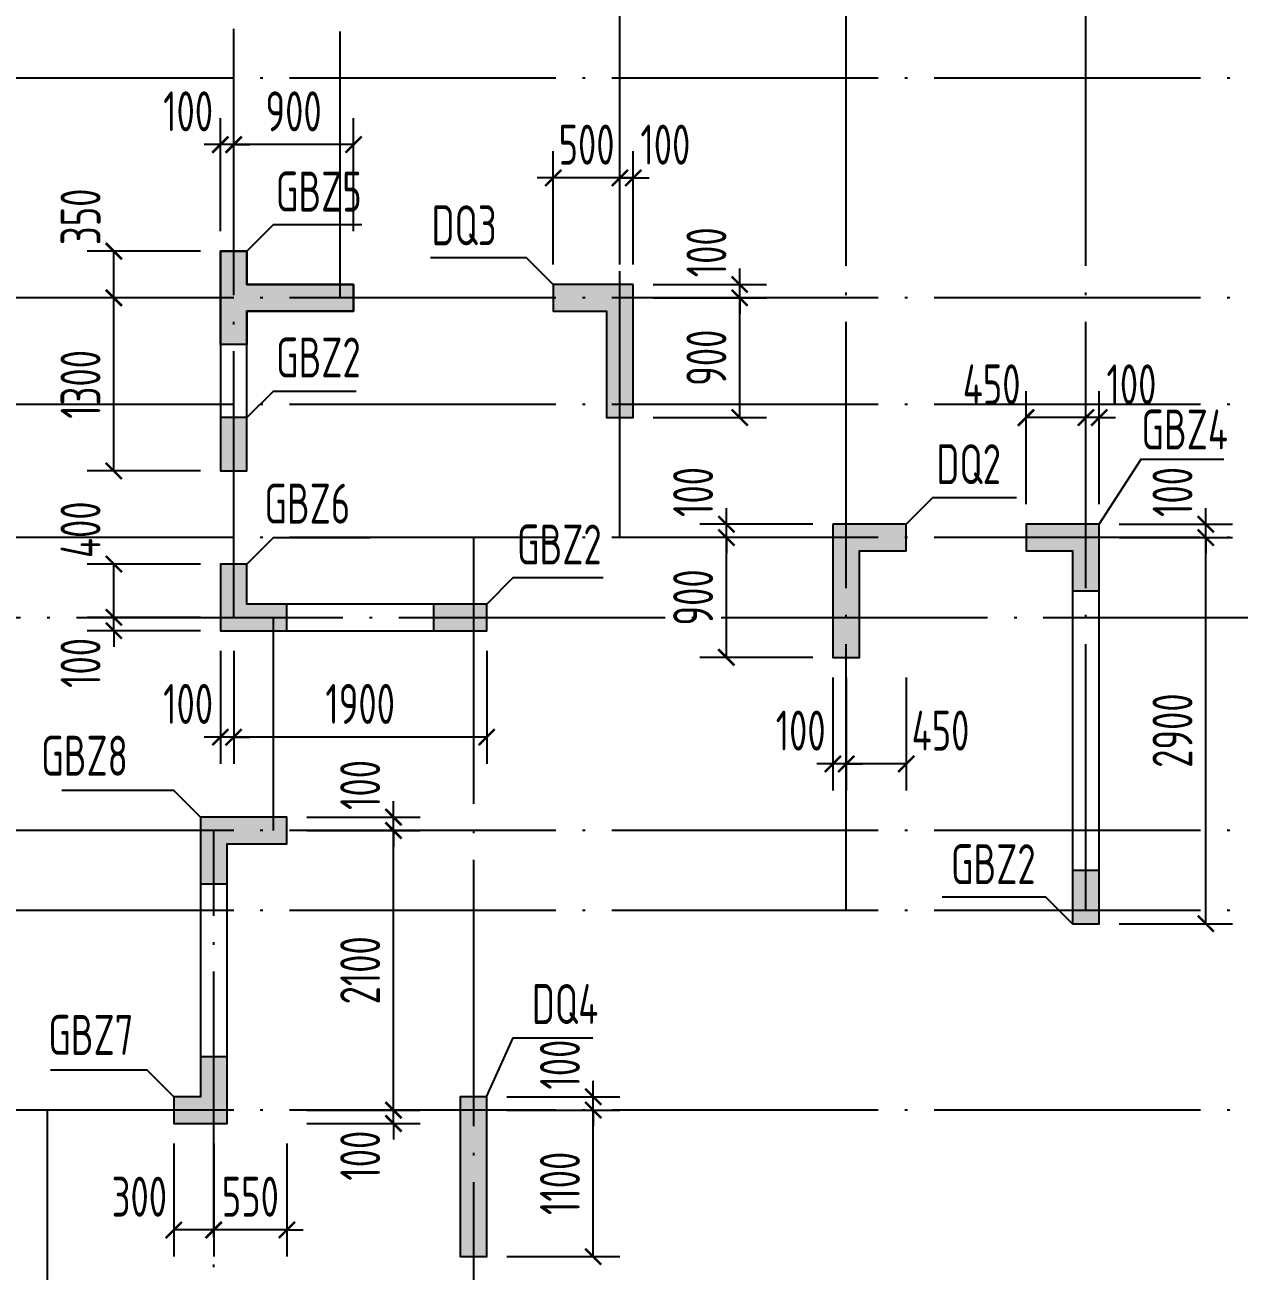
# Model space of a CAD drawing. Extents: x -668857 to 143095, y -247466 to 228182.
# Drawn here: x -289608 to -280491, y 66824 to 76181 of the extents above; entities that cross this region are included whole.
import ezdxf
from ezdxf.enums import TextEntityAlignment as Align

# ---------------------------------------------------------------- set-up
doc = ezdxf.new("R2010")
doc.units = 0
doc.header["$LTSCALE"] = 1000
doc.linetypes.add('DOTE', pattern=[2.42, 2, -0.2, 0.02, -0.2])
doc.layers.get('0').update_dxf_attribs({"linetype": 'CONTINUOUS'})
doc.layers.get('DEFPOINTS').update_dxf_attribs({"linetype": 'CONTINUOUS'})
for name, color, linetype in [('A-DOTE', 10, 'DOTE'), ('S-Q墙实线', 6, 'CONTINUOUS'), ('S-Q墙标注', 3, 'CONTINUOUS'), ('S-X详图填充', 252, 'CONTINUOUS'), ('S-X详图实线', 4, 'CONTINUOUS'), ('S-Z柱编号', 6, 'CONTINUOUS')]:
    doc.layers.add(name, color=color, linetype=linetype)
doc.styles.add('TSSD_REIN', font='tssdeng.shx', dxfattribs={"width": 0.7, "height": 300, "bigfont": 'tssdchn.shx'})
doc.styles.add('结构文字', font='zstxt.shx', dxfattribs={"width": 0.7, "bigfont": 'zshz.shx'})
doc.dimstyles.new('STRUCK', dxfattribs={"dimtxt": 400, "dimasz": 121, "dimexe": 200, "dimexo": 150, "dimgap": 115, "dimtad": 1, "dimdec": 0, "dimdsep": 46, "dimtxsty": '结构文字', "dimblk": 'ARCHTICK', "dimcen": 400, "dimclrd": 3, "dimclre": 3, "dimclrt": 7, "dimadec": 0, "dimazin": 0, "dimtfac": 1, "dimtdec": 0, "dimtix": 1, "dimtmove": 2, "dimatfit": 3, "dimldrblk": '_DIMX', "dimfxl": 0, "dimtolj": 1, "dimtzin": 0, "dimarcsym": 0})

# ---------------------------------------------------------------- blocks, each defined once
blk = doc.blocks.new('20210726.16395156')
at = {"layer": 'A-DOTE'}
for p, q in [((43500, 13100.3), (43500, 18249.9)), ((44300, 15500), (44300, 18249.9)), ((46400, 13700), (46400, 18249.9)), ((48100, 10900), (48100, 18249.9)), ((49900, 10900), (49900, 18249.9)), ((55600, 17150), (3600, 17150)), ((55600, 15500), (3600, 15500)), ((55600, 14700), (3600, 14700)), ((55600, 13700), (3600, 13700)), ((45299.8, 13700), (45300, 3600)), ((3600, 13100.3), (55600, 13100.3)), ((43800, 11500), (43800, 13100)), ((55600, 11500), (3600, 11500)), ((43350, 3600.2), (43350, 11500)), ((55600, 10900), (3600, 10900)), ((55600, 9400), (3600, 9400)), ((42100, 9400), (42100, 3600))]:
    blk.add_line(p, q, dxfattribs=at)
blk = doc.blocks.new('_ArchTick')
at = {"color": 0, "linetype": 'ByBlock', "const_width": 0.15}
blk.add_lwpolyline([(-0.5, -0.5), (0.5, 0.5)], dxfattribs=at)
blk = doc.blocks.new('*D1716')
at = {"layer": 'DEFPOINTS', "color": 0}
for p in [(-286140.7, 68032.1), (-285340.7, 68032.1), (-286140.7, 66932.1)]:
    blk.add_point(p, dxfattribs=at)
at = {"layer": 'S-Q墙标注', "color": 3, "lineweight": -2}
for p, q in [((-285990.7, 68032.1), (-285140.7, 68032.1)), ((-285340.7, 66932.1), (-285340.7, 68032.1)), ((-285990.7, 66932.1), (-285140.7, 66932.1))]:
    blk.add_line(p, q, dxfattribs=at)
at = {"layer": 'S-Q墙标注', "color": 3, "lineweight": -2, "xscale": 121, "yscale": 121, "zscale": 121}
for p, rotation in [((-285340.7, 68032.1), 90), ((-285340.7, 66932.1), 270)]:
    blk.add_blockref('_ArchTick', p, dxfattribs=dict(at, rotation=rotation))
at = {"layer": 'S-Q墙标注', "color": 7, "insert": (-285590.7, 67482.1), "char_height": 300, "attachment_point": 5, "rotation": 90, "style": 'TSSD_REIN'}
blk.add_mtext('\\A1;1100', dxfattribs=at)
blk = doc.blocks.new('_DIMX')
blk.add_line((-150, 0), (150, 0))
at = {"const_width": 50}
blk.add_lwpolyline([(-70, -70), (70, 70)], dxfattribs=at)
blk = doc.blocks.new('*D1717')
at = {"layer": 'DEFPOINTS', "color": 0}
for p in [(-286140.7, 68132.1), (-285340.7, 68132.1), (-286140.7, 68032.1)]:
    blk.add_point(p, dxfattribs=at)
at = {"layer": 'S-Q墙标注', "color": 3, "lineweight": -2}
for p, q in [((-285340.7, 68132.1), (-285340.7, 68253.1)), ((-285990.7, 68132.1), (-285140.7, 68132.1)), ((-285340.7, 68032.1), (-285340.7, 68132.1)), ((-285990.7, 68032.1), (-285140.7, 68032.1)), ((-285340.7, 68032.1), (-285340.7, 67911.1))]:
    blk.add_line(p, q, dxfattribs=at)
at = {"layer": 'S-Q墙标注', "color": 3, "lineweight": -2, "xscale": 121, "yscale": 121, "zscale": 121}
for p, rotation in [((-285340.7, 68132.1), 270), ((-285340.7, 68032.1), 90)]:
    blk.add_blockref('_ArchTick', p, dxfattribs=dict(at, rotation=rotation))
at = {"layer": 'S-Q墙标注', "color": 7, "insert": (-285590.7, 68374), "char_height": 300, "attachment_point": 5, "rotation": 90, "style": 'TSSD_REIN'}
blk.add_mtext('\\A1;100', dxfattribs=at)
blk = doc.blocks.new('*D1722')
at = {"layer": 'DEFPOINTS', "color": 0}
for p in [(-281540.7, 72332.1), (-280740.7, 72332.1), (-281540.7, 69432.1)]:
    blk.add_point(p, dxfattribs=at)
at = {"layer": 'S-Q墙标注', "color": 3, "lineweight": -2}
for p, q in [((-281390.7, 72332.1), (-280540.7, 72332.1)), ((-280740.7, 69432.1), (-280740.7, 72332.1)), ((-281390.7, 69432.1), (-280540.7, 69432.1))]:
    blk.add_line(p, q, dxfattribs=at)
at = {"layer": 'S-Q墙标注', "color": 3, "lineweight": -2, "xscale": 121, "yscale": 121, "zscale": 121}
for p, rotation in [((-280740.7, 72332.1), 90), ((-280740.7, 69432.1), 270)]:
    blk.add_blockref('_ArchTick', p, dxfattribs=dict(at, rotation=rotation))
at = {"layer": 'S-Q墙标注', "color": 7, "insert": (-280990.7, 70882.1), "char_height": 300, "attachment_point": 5, "rotation": 90, "style": 'TSSD_REIN'}
blk.add_mtext('\\A1;2900', dxfattribs=at)
blk = doc.blocks.new('*D1723')
at = {"layer": 'DEFPOINTS', "color": 0}
for p in [(-281540.7, 72432.1), (-280740.7, 72432.1), (-281540.7, 72332.1)]:
    blk.add_point(p, dxfattribs=at)
at = {"layer": 'S-Q墙标注', "color": 3, "lineweight": -2}
for p, q in [((-280740.7, 72432.1), (-280740.7, 72553.1)), ((-281390.7, 72432.1), (-280540.7, 72432.1)), ((-280740.7, 72332.1), (-280740.7, 72432.1)), ((-281390.7, 72332.1), (-280540.7, 72332.1)), ((-280740.7, 72332.1), (-280740.7, 72211.1))]:
    blk.add_line(p, q, dxfattribs=at)
at = {"layer": 'S-Q墙标注', "color": 3, "lineweight": -2, "xscale": 121, "yscale": 121, "zscale": 121}
for p, rotation in [((-280740.7, 72432.1), 270), ((-280740.7, 72332.1), 90)]:
    blk.add_blockref('_ArchTick', p, dxfattribs=dict(at, rotation=rotation))
at = {"layer": 'S-Q墙标注', "color": 7, "insert": (-280990.7, 72674), "char_height": 300, "attachment_point": 5, "rotation": 90, "style": 'TSSD_REIN'}
blk.add_mtext('\\A1;100', dxfattribs=at)
blk = doc.blocks.new('*D1724')
at = {"layer": 'DEFPOINTS', "color": 0}
for p in [(-281640.7, 73232.1), (-281640.7, 72432.1), (-281540.7, 72432.1)]:
    blk.add_point(p, dxfattribs=at)
at = {"layer": 'S-Q墙标注', "color": 3, "lineweight": -2}
for p, q in [((-281640.7, 72582.1), (-281640.7, 73432.1)), ((-281540.7, 72582.1), (-281540.7, 73432.1)), ((-281640.7, 73232.1), (-281761.7, 73232.1)), ((-281540.7, 73232.1), (-281640.7, 73232.1)), ((-281540.7, 73232.1), (-281419.7, 73232.1))]:
    blk.add_line(p, q, dxfattribs=at)
at = {"layer": 'S-Q墙标注', "color": 3, "lineweight": -2, "xscale": 121, "yscale": 121, "zscale": 121}
blk.add_blockref('_ArchTick', (-281640.7, 73232.1), dxfattribs=at)
at = {"layer": 'S-Q墙标注', "color": 3, "lineweight": -2, "xscale": 121, "yscale": 121, "zscale": 121, "rotation": 180}
blk.add_blockref('_ArchTick', (-281540.7, 73232.1), dxfattribs=at)
at = {"layer": 'S-Q墙标注', "color": 7, "insert": (-281298.8, 73482.1), "char_height": 300, "attachment_point": 5, "style": 'TSSD_REIN'}
blk.add_mtext('\\A1;100', dxfattribs=at)
blk = doc.blocks.new('*D1725')
at = {"layer": 'DEFPOINTS', "color": 0}
for p in [(-282090.7, 73232.1), (-282090.7, 72432.1), (-281640.7, 72432.1)]:
    blk.add_point(p, dxfattribs=at)
at = {"layer": 'S-Q墙标注', "color": 3, "lineweight": -2}
for p, q in [((-282090.7, 72582.1), (-282090.7, 73432.1)), ((-281640.7, 72582.1), (-281640.7, 73432.1)), ((-281640.7, 73232.1), (-282090.7, 73232.1))]:
    blk.add_line(p, q, dxfattribs=at)
at = {"layer": 'S-Q墙标注', "color": 3, "lineweight": -2, "xscale": 121, "yscale": 121, "zscale": 121, "rotation": 180}
blk.add_blockref('_ArchTick', (-282090.7, 73232.1), dxfattribs=at)
at = {"layer": 'S-Q墙标注', "color": 3, "lineweight": -2, "xscale": 121, "yscale": 121, "zscale": 121}
blk.add_blockref('_ArchTick', (-281640.7, 73232.1), dxfattribs=at)
at = {"layer": 'S-Q墙标注', "color": 7, "insert": (-282348.8, 73482.1), "char_height": 300, "attachment_point": 5, "style": 'TSSD_REIN'}
blk.add_mtext('\\A1;450', dxfattribs=at)
blk = doc.blocks.new('*D1726')
at = {"layer": 'DEFPOINTS', "color": 0}
for p in [(-284340.7, 72332.1), (-283540.7, 72332.1), (-283540.7, 71432.1)]:
    blk.add_point(p, dxfattribs=at)
at = {"layer": 'S-Q墙标注', "color": 3, "lineweight": -2}
for p, q in [((-283690.7, 72332.1), (-284540.7, 72332.1)), ((-284340.7, 71432.1), (-284340.7, 72332.1)), ((-283690.7, 71432.1), (-284540.7, 71432.1))]:
    blk.add_line(p, q, dxfattribs=at)
at = {"layer": 'S-Q墙标注', "color": 3, "lineweight": -2, "xscale": 121, "yscale": 121, "zscale": 121}
for p, rotation in [((-284340.7, 72332.1), 90), ((-284340.7, 71432.1), 270)]:
    blk.add_blockref('_ArchTick', p, dxfattribs=dict(at, rotation=rotation))
at = {"layer": 'S-Q墙标注', "color": 7, "insert": (-284590.7, 71882.1), "char_height": 300, "attachment_point": 5, "rotation": 90, "style": 'TSSD_REIN'}
blk.add_mtext('\\A1;900', dxfattribs=at)
blk = doc.blocks.new('*D1727')
at = {"layer": 'DEFPOINTS', "color": 0}
for p in [(-284340.7, 72432.1), (-283540.7, 72432.1), (-283540.7, 72332.1)]:
    blk.add_point(p, dxfattribs=at)
at = {"layer": 'S-Q墙标注', "color": 3, "lineweight": -2}
for p, q in [((-284340.7, 72432.1), (-284340.7, 72553.1)), ((-283690.7, 72432.1), (-284540.7, 72432.1)), ((-284340.7, 72332.1), (-284340.7, 72432.1)), ((-283690.7, 72332.1), (-284540.7, 72332.1)), ((-284340.7, 72332.1), (-284340.7, 72211.1))]:
    blk.add_line(p, q, dxfattribs=at)
at = {"layer": 'S-Q墙标注', "color": 3, "lineweight": -2, "xscale": 121, "yscale": 121, "zscale": 121}
for p, rotation in [((-284340.7, 72432.1), 270), ((-284340.7, 72332.1), 90)]:
    blk.add_blockref('_ArchTick', p, dxfattribs=dict(at, rotation=rotation))
at = {"layer": 'S-Q墙标注', "color": 7, "insert": (-284590.7, 72674), "char_height": 300, "attachment_point": 5, "rotation": 90, "style": 'TSSD_REIN'}
blk.add_mtext('\\A1;100', dxfattribs=at)
blk = doc.blocks.new('*D1728')
at = {"layer": 'DEFPOINTS', "color": 0}
for p in [(-283440.7, 71432.1), (-282990.8, 71432.1), (-283440.7, 70632.1)]:
    blk.add_point(p, dxfattribs=at)
at = {"layer": 'S-Q墙标注', "color": 3, "lineweight": -2}
for p, q in [((-283440.7, 71282.1), (-283440.7, 70432.1)), ((-282990.8, 71282.1), (-282990.8, 70432.1)), ((-282990.8, 70632.1), (-283440.7, 70632.1))]:
    blk.add_line(p, q, dxfattribs=at)
at = {"layer": 'S-Q墙标注', "color": 3, "lineweight": -2, "xscale": 121, "yscale": 121, "zscale": 121, "rotation": 180}
blk.add_blockref('_ArchTick', (-283440.7, 70632.1), dxfattribs=at)
at = {"layer": 'S-Q墙标注', "color": 3, "lineweight": -2, "xscale": 121, "yscale": 121, "zscale": 121}
blk.add_blockref('_ArchTick', (-282990.8, 70632.1), dxfattribs=at)
at = {"layer": 'S-Q墙标注', "color": 7, "insert": (-282732.7, 70882.1), "char_height": 300, "attachment_point": 5, "style": 'TSSD_REIN'}
blk.add_mtext('\\A1;450', dxfattribs=at)
blk = doc.blocks.new('*D1729')
at = {"layer": 'DEFPOINTS', "color": 0}
for p in [(-283540.7, 71432.1), (-283440.7, 71432.1), (-283540.7, 70632.1)]:
    blk.add_point(p, dxfattribs=at)
at = {"layer": 'S-Q墙标注', "color": 3, "lineweight": -2}
for p, q in [((-283540.7, 71282.1), (-283540.7, 70432.1)), ((-283440.7, 71282.1), (-283440.7, 70432.1)), ((-283540.7, 70632.1), (-283661.7, 70632.1)), ((-283440.7, 70632.1), (-283540.7, 70632.1)), ((-283440.7, 70632.1), (-283319.7, 70632.1))]:
    blk.add_line(p, q, dxfattribs=at)
at = {"layer": 'S-Q墙标注', "color": 3, "lineweight": -2, "xscale": 121, "yscale": 121, "zscale": 121}
blk.add_blockref('_ArchTick', (-283540.7, 70632.1), dxfattribs=at)
at = {"layer": 'S-Q墙标注', "color": 3, "lineweight": -2, "xscale": 121, "yscale": 121, "zscale": 121, "rotation": 180}
blk.add_blockref('_ArchTick', (-283440.7, 70632.1), dxfattribs=at)
at = {"layer": 'S-Q墙标注', "color": 7, "insert": (-283782.7, 70882.1), "char_height": 300, "attachment_point": 5, "style": 'TSSD_REIN'}
blk.add_mtext('\\A1;100', dxfattribs=at)
blk = doc.blocks.new('*D1730')
at = {"layer": 'DEFPOINTS', "color": 0}
for p in [(-288940.7, 71732.3), (-288140.7, 71732.3), (-288140.7, 71632.3)]:
    blk.add_point(p, dxfattribs=at)
at = {"layer": 'S-Q墙标注', "color": 3, "lineweight": -2}
for p, q in [((-288940.7, 71732.3), (-288940.7, 71853.3)), ((-288290.7, 71732.3), (-289140.7, 71732.3)), ((-288940.7, 71632.3), (-288940.7, 71732.3)), ((-288290.7, 71632.3), (-289140.7, 71632.3)), ((-288940.7, 71632.3), (-288940.7, 71511.3))]:
    blk.add_line(p, q, dxfattribs=at)
at = {"layer": 'S-Q墙标注', "color": 3, "lineweight": -2, "xscale": 121, "yscale": 121, "zscale": 121}
for p, rotation in [((-288940.7, 71732.3), 270), ((-288940.7, 71632.3), 90)]:
    blk.add_blockref('_ArchTick', p, dxfattribs=dict(at, rotation=rotation))
at = {"layer": 'S-Q墙标注', "color": 7, "insert": (-289190.7, 71390.4), "char_height": 300, "attachment_point": 5, "rotation": 90, "style": 'TSSD_REIN'}
blk.add_mtext('\\A1;100', dxfattribs=at)
blk = doc.blocks.new('*D1731')
at = {"layer": 'DEFPOINTS', "color": 0}
for p in [(-288940.7, 72132.3), (-288140.7, 72132.3), (-288140.7, 71732.3)]:
    blk.add_point(p, dxfattribs=at)
at = {"layer": 'S-Q墙标注', "color": 3, "lineweight": -2}
for p, q in [((-288290.7, 72132.3), (-289140.7, 72132.3)), ((-288940.7, 71732.3), (-288940.7, 72132.3)), ((-288290.7, 71732.3), (-289140.7, 71732.3))]:
    blk.add_line(p, q, dxfattribs=at)
at = {"layer": 'S-Q墙标注', "color": 3, "lineweight": -2, "xscale": 121, "yscale": 121, "zscale": 121}
for p, rotation in [((-288940.7, 72132.3), 90), ((-288940.7, 71732.3), 270)]:
    blk.add_blockref('_ArchTick', p, dxfattribs=dict(at, rotation=rotation))
at = {"layer": 'S-Q墙标注', "color": 7, "insert": (-289190.7, 72390.4), "char_height": 300, "attachment_point": 5, "rotation": 90, "style": 'TSSD_REIN'}
blk.add_mtext('\\A1;400', dxfattribs=at)
blk = doc.blocks.new('*D1732')
at = {"layer": 'DEFPOINTS', "color": 0}
for p in [(-288040.7, 71632.3), (-286140.7, 71632.3), (-288040.7, 70832.3)]:
    blk.add_point(p, dxfattribs=at)
at = {"layer": 'S-Q墙标注', "color": 3, "lineweight": -2}
for p, q in [((-288040.7, 71482.3), (-288040.7, 70632.3)), ((-286140.7, 71482.3), (-286140.7, 70632.3)), ((-286140.7, 70832.3), (-288040.7, 70832.3))]:
    blk.add_line(p, q, dxfattribs=at)
at = {"layer": 'S-Q墙标注', "color": 3, "lineweight": -2, "xscale": 121, "yscale": 121, "zscale": 121, "rotation": 180}
blk.add_blockref('_ArchTick', (-288040.7, 70832.3), dxfattribs=at)
at = {"layer": 'S-Q墙标注', "color": 3, "lineweight": -2, "xscale": 121, "yscale": 121, "zscale": 121}
blk.add_blockref('_ArchTick', (-286140.7, 70832.3), dxfattribs=at)
at = {"layer": 'S-Q墙标注', "color": 7, "insert": (-287090.7, 71082.3), "char_height": 300, "attachment_point": 5, "style": 'TSSD_REIN'}
blk.add_mtext('\\A1;1900', dxfattribs=at)
blk = doc.blocks.new('*D1733')
at = {"layer": 'DEFPOINTS', "color": 0}
for p in [(-288140.7, 71632.3), (-288040.7, 71632.3), (-288140.7, 70832.3)]:
    blk.add_point(p, dxfattribs=at)
at = {"layer": 'S-Q墙标注', "color": 3, "lineweight": -2}
for p, q in [((-288140.7, 71482.3), (-288140.7, 70632.3)), ((-288040.7, 71482.3), (-288040.7, 70632.3)), ((-288140.7, 70832.3), (-288261.7, 70832.3)), ((-288040.7, 70832.3), (-288140.7, 70832.3)), ((-288040.7, 70832.3), (-287919.7, 70832.3))]:
    blk.add_line(p, q, dxfattribs=at)
at = {"layer": 'S-Q墙标注', "color": 3, "lineweight": -2, "xscale": 121, "yscale": 121, "zscale": 121}
blk.add_blockref('_ArchTick', (-288140.7, 70832.3), dxfattribs=at)
at = {"layer": 'S-Q墙标注', "color": 3, "lineweight": -2, "xscale": 121, "yscale": 121, "zscale": 121, "rotation": 180}
blk.add_blockref('_ArchTick', (-288040.7, 70832.3), dxfattribs=at)
at = {"layer": 'S-Q墙标注', "color": 7, "insert": (-288382.7, 71082.3), "char_height": 300, "attachment_point": 5, "style": 'TSSD_REIN'}
blk.add_mtext('\\A1;100', dxfattribs=at)
blk = doc.blocks.new('*D1734')
at = {"layer": 'DEFPOINTS', "color": 0}
for p in [(-285040.7, 74132.1), (-284240.7, 74132.1), (-285040.7, 73232.1)]:
    blk.add_point(p, dxfattribs=at)
at = {"layer": 'S-Q墙标注', "color": 3, "lineweight": -2}
for p, q in [((-284890.7, 74132.1), (-284040.7, 74132.1)), ((-284240.7, 73232.1), (-284240.7, 74132.1)), ((-284890.7, 73232.1), (-284040.7, 73232.1))]:
    blk.add_line(p, q, dxfattribs=at)
at = {"layer": 'S-Q墙标注', "color": 3, "lineweight": -2, "xscale": 121, "yscale": 121, "zscale": 121}
for p, rotation in [((-284240.7, 74132.1), 90), ((-284240.7, 73232.1), 270)]:
    blk.add_blockref('_ArchTick', p, dxfattribs=dict(at, rotation=rotation))
at = {"layer": 'S-Q墙标注', "color": 7, "insert": (-284490.7, 73682.1), "char_height": 300, "attachment_point": 5, "rotation": 90, "style": 'TSSD_REIN'}
blk.add_mtext('\\A1;900', dxfattribs=at)
blk = doc.blocks.new('*D1735')
at = {"layer": 'DEFPOINTS', "color": 0}
for p in [(-285040.7, 74232.1), (-284240.7, 74232.1), (-285040.7, 74132.1)]:
    blk.add_point(p, dxfattribs=at)
at = {"layer": 'S-Q墙标注', "color": 3, "lineweight": -2}
for p, q in [((-284240.7, 74232.1), (-284240.7, 74353.1)), ((-284890.7, 74232.1), (-284040.7, 74232.1)), ((-284240.7, 74132.1), (-284240.7, 74232.1)), ((-284890.7, 74132.1), (-284040.7, 74132.1)), ((-284240.7, 74132.1), (-284240.7, 74011.1))]:
    blk.add_line(p, q, dxfattribs=at)
at = {"layer": 'S-Q墙标注', "color": 3, "lineweight": -2, "xscale": 121, "yscale": 121, "zscale": 121}
for p, rotation in [((-284240.7, 74232.1), 270), ((-284240.7, 74132.1), 90)]:
    blk.add_blockref('_ArchTick', p, dxfattribs=dict(at, rotation=rotation))
at = {"layer": 'S-Q墙标注', "color": 7, "insert": (-284490.7, 74474), "char_height": 300, "attachment_point": 5, "rotation": 90, "style": 'TSSD_REIN'}
blk.add_mtext('\\A1;100', dxfattribs=at)
blk = doc.blocks.new('*D1736')
at = {"layer": 'DEFPOINTS', "color": 0}
for p in [(-285140.7, 75032.1), (-285140.7, 74232.1), (-285040.7, 74232.1)]:
    blk.add_point(p, dxfattribs=at)
at = {"layer": 'S-Q墙标注', "color": 3, "lineweight": -2}
for p, q in [((-285140.7, 74382.1), (-285140.7, 75232.1)), ((-285040.7, 74382.1), (-285040.7, 75232.1)), ((-285140.7, 75032.1), (-285261.7, 75032.1)), ((-285040.7, 75032.1), (-285140.7, 75032.1)), ((-285040.7, 75032.1), (-284919.7, 75032.1))]:
    blk.add_line(p, q, dxfattribs=at)
at = {"layer": 'S-Q墙标注', "color": 3, "lineweight": -2, "xscale": 121, "yscale": 121, "zscale": 121}
blk.add_blockref('_ArchTick', (-285140.7, 75032.1), dxfattribs=at)
at = {"layer": 'S-Q墙标注', "color": 3, "lineweight": -2, "xscale": 121, "yscale": 121, "zscale": 121, "rotation": 180}
blk.add_blockref('_ArchTick', (-285040.7, 75032.1), dxfattribs=at)
at = {"layer": 'S-Q墙标注', "color": 7, "insert": (-284798.8, 75282.1), "char_height": 300, "attachment_point": 5, "style": 'TSSD_REIN'}
blk.add_mtext('\\A1;100', dxfattribs=at)
blk = doc.blocks.new('*D1737')
at = {"layer": 'DEFPOINTS', "color": 0}
for p in [(-285640.6, 75032.1), (-285640.6, 74232.1), (-285140.7, 74232.1)]:
    blk.add_point(p, dxfattribs=at)
at = {"layer": 'S-Q墙标注', "color": 3, "lineweight": -2}
for p, q in [((-285640.6, 74382.1), (-285640.6, 75232.1)), ((-285140.7, 74382.1), (-285140.7, 75232.1)), ((-285640.6, 75032.1), (-285761.6, 75032.1)), ((-285140.7, 75032.1), (-285640.6, 75032.1)), ((-285140.7, 75032.1), (-285019.7, 75032.1))]:
    blk.add_line(p, q, dxfattribs=at)
at = {"layer": 'S-Q墙标注', "color": 3, "lineweight": -2, "xscale": 121, "yscale": 121, "zscale": 121}
blk.add_blockref('_ArchTick', (-285640.6, 75032.1), dxfattribs=at)
at = {"layer": 'S-Q墙标注', "color": 3, "lineweight": -2, "xscale": 121, "yscale": 121, "zscale": 121, "rotation": 180}
blk.add_blockref('_ArchTick', (-285140.7, 75032.1), dxfattribs=at)
at = {"layer": 'S-Q墙标注', "color": 7, "insert": (-285390.7, 75282.1), "char_height": 300, "attachment_point": 5, "style": 'TSSD_REIN'}
blk.add_mtext('\\A1;500', dxfattribs=at)
blk = doc.blocks.new('*D1738')
at = {"layer": 'DEFPOINTS', "color": 0}
for p in [(-287640.7, 68032.1), (-286840.7, 68032.1), (-287640.7, 67932.1)]:
    blk.add_point(p, dxfattribs=at)
at = {"layer": 'S-Q墙标注', "color": 3, "lineweight": -2}
for p, q in [((-286840.7, 68032.1), (-286840.7, 68153.1)), ((-287490.7, 68032.1), (-286640.7, 68032.1)), ((-286840.7, 67932.1), (-286840.7, 68032.1)), ((-287490.7, 67932.1), (-286640.7, 67932.1)), ((-286840.7, 67932.1), (-286840.7, 67811.1))]:
    blk.add_line(p, q, dxfattribs=at)
at = {"layer": 'S-Q墙标注', "color": 3, "lineweight": -2, "xscale": 121, "yscale": 121, "zscale": 121}
for p, rotation in [((-286840.7, 68032.1), 270), ((-286840.7, 67932.1), 90)]:
    blk.add_blockref('_ArchTick', p, dxfattribs=dict(at, rotation=rotation))
at = {"layer": 'S-Q墙标注', "color": 7, "insert": (-287090.7, 67690.2), "char_height": 300, "attachment_point": 5, "rotation": 90, "style": 'TSSD_REIN'}
blk.add_mtext('\\A1;100', dxfattribs=at)
blk = doc.blocks.new('*D1739')
at = {"layer": 'DEFPOINTS', "color": 0}
for p in [(-287640.7, 70132.1), (-286840.7, 70132.1), (-287640.7, 68032.1)]:
    blk.add_point(p, dxfattribs=at)
at = {"layer": 'S-Q墙标注', "color": 3, "lineweight": -2}
for p, q in [((-287490.7, 70132.1), (-286640.7, 70132.1)), ((-286840.7, 68032.1), (-286840.7, 70132.1)), ((-287490.7, 68032.1), (-286640.7, 68032.1))]:
    blk.add_line(p, q, dxfattribs=at)
at = {"layer": 'S-Q墙标注', "color": 3, "lineweight": -2, "xscale": 121, "yscale": 121, "zscale": 121}
for p, rotation in [((-286840.7, 70132.1), 90), ((-286840.7, 68032.1), 270)]:
    blk.add_blockref('_ArchTick', p, dxfattribs=dict(at, rotation=rotation))
at = {"layer": 'S-Q墙标注', "color": 7, "insert": (-287090.7, 69082.1), "char_height": 300, "attachment_point": 5, "rotation": 90, "style": 'TSSD_REIN'}
blk.add_mtext('\\A1;2100', dxfattribs=at)
blk = doc.blocks.new('*D1740')
at = {"layer": 'DEFPOINTS', "color": 0}
for p in [(-287640.7, 70232.1), (-286840.7, 70232.1), (-287640.7, 70132.1)]:
    blk.add_point(p, dxfattribs=at)
at = {"layer": 'S-Q墙标注', "color": 3, "lineweight": -2}
for p, q in [((-286840.7, 70232.1), (-286840.7, 70353.1)), ((-287490.7, 70232.1), (-286640.7, 70232.1)), ((-286840.7, 70132.1), (-286840.7, 70232.1)), ((-287490.7, 70132.1), (-286640.7, 70132.1)), ((-286840.7, 70132.1), (-286840.7, 70011.1))]:
    blk.add_line(p, q, dxfattribs=at)
at = {"layer": 'S-Q墙标注', "color": 3, "lineweight": -2, "xscale": 121, "yscale": 121, "zscale": 121}
for p, rotation in [((-286840.7, 70232.1), 270), ((-286840.7, 70132.1), 90)]:
    blk.add_blockref('_ArchTick', p, dxfattribs=dict(at, rotation=rotation))
at = {"layer": 'S-Q墙标注', "color": 7, "insert": (-287090.7, 70474), "char_height": 300, "attachment_point": 5, "rotation": 90, "style": 'TSSD_REIN'}
blk.add_mtext('\\A1;100', dxfattribs=at)
blk = doc.blocks.new('*D1328')
at = {"layer": 'DEFPOINTS', "color": 0}
for p in [(-288190.7, 67932.1), (-287640.7, 67932.1), (-288190.7, 67132.1)]:
    blk.add_point(p, dxfattribs=at)
at = {"layer": 'S-Q墙标注', "color": 3, "lineweight": -2}
for p, q in [((-288190.7, 67782.1), (-288190.7, 66932.1)), ((-287640.7, 67782.1), (-287640.7, 66932.1)), ((-288190.7, 67132.1), (-288311.7, 67132.1)), ((-287640.7, 67132.1), (-288190.7, 67132.1)), ((-287640.7, 67132.1), (-287519.7, 67132.1))]:
    blk.add_line(p, q, dxfattribs=at)
at = {"layer": 'S-Q墙标注', "color": 3, "lineweight": -2, "xscale": 121, "yscale": 121, "zscale": 121}
blk.add_blockref('_ArchTick', (-288190.7, 67132.1), dxfattribs=at)
at = {"layer": 'S-Q墙标注', "color": 3, "lineweight": -2, "xscale": 121, "yscale": 121, "zscale": 121, "rotation": 180}
blk.add_blockref('_ArchTick', (-287640.7, 67132.1), dxfattribs=at)
at = {"layer": 'S-Q墙标注', "color": 7, "insert": (-287915.7, 67382.1), "char_height": 300, "attachment_point": 5, "style": 'TSSD_REIN'}
blk.add_mtext('\\A1;550', dxfattribs=at)
blk = doc.blocks.new('*D1329')
at = {"layer": 'DEFPOINTS', "color": 0}
for p in [(-288490.7, 67932.1), (-288190.7, 67932.1), (-288490.7, 67132.1)]:
    blk.add_point(p, dxfattribs=at)
at = {"layer": 'S-Q墙标注', "color": 3, "lineweight": -2}
for p, q in [((-288490.7, 67782.1), (-288490.7, 66932.1)), ((-288190.7, 67782.1), (-288190.7, 66932.1)), ((-288190.7, 67132.1), (-288490.7, 67132.1))]:
    blk.add_line(p, q, dxfattribs=at)
at = {"layer": 'S-Q墙标注', "color": 3, "lineweight": -2, "xscale": 121, "yscale": 121, "zscale": 121, "rotation": 180}
blk.add_blockref('_ArchTick', (-288490.7, 67132.1), dxfattribs=at)
at = {"layer": 'S-Q墙标注', "color": 3, "lineweight": -2, "xscale": 121, "yscale": 121, "zscale": 121}
blk.add_blockref('_ArchTick', (-288190.7, 67132.1), dxfattribs=at)
at = {"layer": 'S-Q墙标注', "color": 7, "insert": (-288748.8, 67382.1), "char_height": 300, "attachment_point": 5, "style": 'TSSD_REIN'}
blk.add_mtext('\\A1;300', dxfattribs=at)
blk = doc.blocks.new('*D1277')
at = {"layer": 'DEFPOINTS', "color": 0}
for p in [(-288940.7, 74132.1), (-288140.7, 74132.1), (-288140.7, 72832.1)]:
    blk.add_point(p, dxfattribs=at)
at = {"layer": 'S-Q墙标注', "color": 3, "lineweight": -2}
for p, q in [((-288290.7, 74132.1), (-289140.7, 74132.1)), ((-288940.7, 72832.1), (-288940.7, 74132.1)), ((-288290.7, 72832.1), (-289140.7, 72832.1))]:
    blk.add_line(p, q, dxfattribs=at)
at = {"layer": 'S-Q墙标注', "color": 3, "lineweight": -2, "xscale": 121, "yscale": 121, "zscale": 121}
for p, rotation in [((-288940.7, 74132.1), 90), ((-288940.7, 72832.1), 270)]:
    blk.add_blockref('_ArchTick', p, dxfattribs=dict(at, rotation=rotation))
at = {"layer": 'S-Q墙标注', "color": 7, "insert": (-289190.7, 73482.1), "char_height": 300, "attachment_point": 5, "rotation": 90, "style": 'TSSD_REIN'}
blk.add_mtext('\\A1;1300', dxfattribs=at)
blk = doc.blocks.new('*D1278')
at = {"layer": 'DEFPOINTS', "color": 0}
for p in [(-288940.7, 74482.1), (-288140.7, 74482.1), (-288140.7, 74132.1)]:
    blk.add_point(p, dxfattribs=at)
at = {"layer": 'S-Q墙标注', "color": 3, "lineweight": -2}
for p, q in [((-288290.7, 74482.1), (-289140.7, 74482.1)), ((-288940.7, 74132.1), (-288940.7, 74482.1)), ((-288290.7, 74132.1), (-289140.7, 74132.1))]:
    blk.add_line(p, q, dxfattribs=at)
at = {"layer": 'S-Q墙标注', "color": 3, "lineweight": -2, "xscale": 121, "yscale": 121, "zscale": 121}
for p, rotation in [((-288940.7, 74482.1), 90), ((-288940.7, 74132.1), 270)]:
    blk.add_blockref('_ArchTick', p, dxfattribs=dict(at, rotation=rotation))
at = {"layer": 'S-Q墙标注', "color": 7, "insert": (-289190.7, 74740.2), "char_height": 300, "attachment_point": 5, "rotation": 90, "style": 'TSSD_REIN'}
blk.add_mtext('\\A1;350', dxfattribs=at)
blk = doc.blocks.new('*D1279')
at = {"layer": 'DEFPOINTS', "color": 0}
for p in [(-288040.7, 75282.1), (-288040.7, 74482.1), (-287140.6, 74482.1)]:
    blk.add_point(p, dxfattribs=at)
at = {"layer": 'S-Q墙标注', "color": 3, "lineweight": -2}
for p, q in [((-288040.7, 74632.1), (-288040.7, 75482.1)), ((-287140.6, 74632.1), (-287140.6, 75482.1)), ((-287140.6, 75282.1), (-288040.7, 75282.1))]:
    blk.add_line(p, q, dxfattribs=at)
at = {"layer": 'S-Q墙标注', "color": 3, "lineweight": -2, "xscale": 121, "yscale": 121, "zscale": 121, "rotation": 180}
blk.add_blockref('_ArchTick', (-288040.7, 75282.1), dxfattribs=at)
at = {"layer": 'S-Q墙标注', "color": 3, "lineweight": -2, "xscale": 121, "yscale": 121, "zscale": 121}
blk.add_blockref('_ArchTick', (-287140.6, 75282.1), dxfattribs=at)
at = {"layer": 'S-Q墙标注', "color": 7, "insert": (-287590.7, 75532.1), "char_height": 300, "attachment_point": 5, "style": 'TSSD_REIN'}
blk.add_mtext('\\A1;900', dxfattribs=at)
blk = doc.blocks.new('*D1280')
at = {"layer": 'DEFPOINTS', "color": 0}
for p in [(-288140.7, 75282.1), (-288140.7, 74482.1), (-288040.7, 74482.1)]:
    blk.add_point(p, dxfattribs=at)
at = {"layer": 'S-Q墙标注', "color": 3, "lineweight": -2}
for p, q in [((-288140.7, 74632.1), (-288140.7, 75482.1)), ((-288040.7, 74632.1), (-288040.7, 75482.1)), ((-288140.7, 75282.1), (-288261.7, 75282.1)), ((-288040.7, 75282.1), (-288140.7, 75282.1)), ((-288040.7, 75282.1), (-287919.7, 75282.1))]:
    blk.add_line(p, q, dxfattribs=at)
at = {"layer": 'S-Q墙标注', "color": 3, "lineweight": -2, "xscale": 121, "yscale": 121, "zscale": 121}
blk.add_blockref('_ArchTick', (-288140.7, 75282.1), dxfattribs=at)
at = {"layer": 'S-Q墙标注', "color": 3, "lineweight": -2, "xscale": 121, "yscale": 121, "zscale": 121, "rotation": 180}
blk.add_blockref('_ArchTick', (-288040.7, 75282.1), dxfattribs=at)
at = {"layer": 'S-Q墙标注', "color": 7, "insert": (-288382.7, 75532.1), "char_height": 300, "attachment_point": 5, "style": 'TSSD_REIN'}
blk.add_mtext('\\A1;100', dxfattribs=at)

msp = doc.modelspace()

# ---------------------------------------------------------------- hatches: boundary and pattern name
at = {"layer": 'S-X详图填充'}
h = msp.add_hatch(color=256, dxfattribs=at)
h.dxf.hatch_style = 1
h.paths.add_polyline_path([(-287940.73, 73781.62), (-288140.73, 73781.62), (-288140.73, 74482.08), (-287940.73, 74482.08), (-287940.73, 74232.08), (-287140.61, 74232.08), (-287140.61, 74032.08), (-287940.73, 74032.08)])
h = msp.add_hatch(color=256, dxfattribs=at)
h.dxf.hatch_style = 1
h.paths.add_polyline_path([(-285040.73, 74232.08), (-285640.65, 74232.08), (-285640.65, 74032.08), (-285240.73, 74032.08), (-285240.73, 73232.08), (-285040.73, 73232.08)])
h = msp.add_hatch(color=256, dxfattribs=at)
h.dxf.hatch_style = 1
h.paths.add_polyline_path([(-287940.73, 73232.08), (-288140.73, 73232.08), (-288140.73, 72832.08), (-287940.73, 72832.08)])
h = msp.add_hatch(color=256, dxfattribs=at)
h.dxf.hatch_style = 1
h.paths.add_polyline_path([(-283540.74, 72432.08), (-283540.74, 71432.08), (-283340.74, 71432.08), (-283340.74, 72232.08), (-282990.83, 72232.08), (-282990.83, 72432.08)])
h = msp.add_hatch(color=256, dxfattribs=at)
h.dxf.hatch_style = 1
h.paths.add_polyline_path([(-281740.73, 71932.08), (-281540.73, 71932.08), (-281540.73, 72432.08), (-282090.73, 72432.08), (-282090.73, 72232.08), (-281740.73, 72232.08)])
h = msp.add_hatch(color=256, dxfattribs=at)
h.dxf.hatch_style = 1
h.paths.add_polyline_path([(-287640.73, 71632.35), (-287640.73, 71832.35), (-287940.73, 71832.35), (-287940.73, 72132.35), (-288140.73, 72132.35), (-288140.73, 71632.35)])
h = msp.add_hatch(color=256, dxfattribs=at)
h.dxf.hatch_style = 1
h.paths.add_polyline_path([(-286540.73, 71832.35), (-286540.73, 71632.35), (-286140.73, 71632.35), (-286140.73, 71832.35)])
h = msp.add_hatch(color=256, dxfattribs=at)
h.dxf.hatch_style = 1
h.paths.add_polyline_path([(-288290.73, 69732.08), (-288090.73, 69732.08), (-288090.73, 70032.08), (-287640.86, 70032.08), (-287640.86, 70232.08), (-288290.73, 70232.08)])
h = msp.add_hatch(color=256, dxfattribs=at)
h.dxf.hatch_style = 1
h.paths.add_polyline_path([(-281540.73, 69832.08), (-281740.73, 69832.08), (-281740.73, 69432.08), (-281540.73, 69432.08)])
h = msp.add_hatch(color=256, dxfattribs=at)
h.dxf.hatch_style = 1
h.paths.add_polyline_path([(-288090.73, 68432.08), (-288290.73, 68432.08), (-288290.73, 68132.08), (-288490.73, 68132.08), (-288490.73, 67932.08), (-288090.73, 67932.08)])
h = msp.add_hatch(color=256, dxfattribs=at)
h.dxf.hatch_style = 1
h.paths.add_polyline_path([(-286340.83, 66932.08), (-286140.83, 66932.08), (-286140.74, 68132.08), (-286340.74, 68132.08)])

# ---------------------------------------------------------------- linework, layer by layer
at = {"layer": 'S-Q墙实线'}
for points in [[(-288140.73, 74132.08), (-288140.73, 72832.08), (-287940.73, 72832.08), (-287940.73, 74032.08), (-287141.13, 74032.08), (-287141.13, 74232.08), (-287940.73, 74232.08), (-287940.73, 74482.08), (-288140.73, 74482.08)], [(-285040.73, 74232.08), (-285640.65, 74232.08), (-285640.65, 74032.08), (-285240.73, 74032.08), (-285240.73, 73232.08), (-285040.73, 73232.08)], [(-283540.74, 72432.08), (-283540.74, 71432.08), (-283340.74, 71432.08), (-283340.74, 72232.08), (-282990.83, 72232.08), (-282990.83, 72432.08)], [(-281540.73, 72432.08), (-282090.73, 72432.08), (-282090.73, 72232.08), (-281740.73, 72232.08), (-281740.73, 69432.08), (-281540.73, 69432.08)], [(-287940.73, 71832.35), (-287940.73, 72132.35), (-288140.73, 72132.35), (-288140.73, 71632.35), (-287740.86, 71632.35), (-286140.73, 71632.35), (-286140.73, 71832.35), (-287740.86, 71832.35)], [(-288290.73, 68132.08), (-288490.73, 68132.08), (-288490.73, 67932.08), (-288090.73, 67932.08), (-288090.73, 70032.08), (-287640.86, 70032.08), (-287640.86, 70232.08), (-288290.73, 70232.08)], [(-286140.74, 66932.08), (-286140.74, 68132.08), (-286340.74, 68132.08), (-286340.74, 66932.08)]]:
    msp.add_lwpolyline(points, close=True, dxfattribs=at)
at = {"layer": 'S-X详图实线'}
for points in [[(-287940.73, 73781.62), (-288140.73, 73781.62), (-288140.73, 74482.08), (-287940.73, 74482.08), (-287940.73, 74232.08), (-287140.61, 74232.08), (-287140.61, 74032.08), (-287940.73, 74032.08), (-287940.73, 74032.08)], [(-285040.73, 74232.08), (-285640.65, 74232.08), (-285640.65, 74032.08), (-285240.73, 74032.08), (-285240.73, 73232.08), (-285040.73, 73232.08), (-285040.73, 74232.08)], [(-287940.73, 73232.08), (-288140.73, 73232.08), (-288140.73, 72832.08), (-287940.73, 72832.08), (-287940.73, 73232.08)], [(-283540.74, 72432.08), (-283540.74, 71432.08), (-283340.74, 71432.08), (-283340.74, 72232.08), (-282990.83, 72232.08), (-282990.83, 72432.08), (-283540.74, 72432.08)], [(-281740.73, 71932.08), (-281540.73, 71932.08), (-281540.73, 72432.08), (-282090.73, 72432.08), (-282090.73, 72232.08), (-281740.73, 72232.08), (-281740.73, 71932.08)], [(-287640.73, 71632.35), (-287640.73, 71832.35), (-287940.73, 71832.35), (-287940.73, 72132.35), (-288140.73, 72132.35), (-288140.73, 71632.35), (-287640.73, 71632.35)], [(-286540.73, 71832.35), (-286540.73, 71632.35), (-286140.73, 71632.35), (-286140.73, 71832.35), (-286540.73, 71832.35)], [(-288290.73, 69732.08), (-288090.73, 69732.08), (-288090.73, 70032.08), (-287640.86, 70032.08), (-287640.86, 70232.08), (-288290.73, 70232.08), (-288290.73, 69732.08)], [(-281540.73, 69832.08), (-281740.73, 69832.08), (-281740.73, 69432.08), (-281540.73, 69432.08), (-281540.73, 69832.08)], [(-288090.73, 68432.08), (-288290.73, 68432.08), (-288290.73, 68132.08), (-288490.73, 68132.08), (-288490.73, 67932.08), (-288090.73, 67932.08), (-288090.73, 68432.08)], [(-286340.83, 66932.08), (-286140.83, 66932.08), (-286140.74, 68132.08), (-286340.74, 68132.08), (-286340.74, 67732.08)]]:
    msp.add_lwpolyline(points, close=True, dxfattribs=at)
at = {"layer": 'S-Z柱编号', "color": 7}
for points in [[(-287940.73, 74482.08), (-287740.73, 74682.08), (-287079.12, 74682.08)], [(-285640.65, 74232.08), (-285840.65, 74432.08), (-286562.18, 74432.08)], [(-287940.73, 73232.08), (-287740.73, 73432.08), (-287120.64, 73432.08)], [(-281540.73, 72432.08), (-281225.15, 72919.27), (-280605.07, 72919.27)], [(-282990.82, 72432.08), (-282790.82, 72632.08), (-282162.4, 72632.08)], [(-287940.73, 72132.35), (-287740.73, 72332.35), (-287016.12, 72332.35)], [(-286140.73, 71832.35), (-285940.73, 72032.35), (-285266.34, 72032.35)], [(-288290.73, 70232.08), (-288490.73, 70432.08), (-289330.73, 70432.08)], [(-281740.74, 69432.08), (-281940.74, 69632.08), (-282720.66, 69632.08)], [(-286140.97, 68132.08), (-285940.97, 68575.31), (-285343.47, 68575.31)], [(-288490.73, 68132.08), (-288690.73, 68332.08), (-289415.39, 68332.08)]]:
    msp.add_lwpolyline(points, dxfattribs=at)

# ---------------------------------------------------------------- block references
at = {"layer": 'A-DOTE'}
msp.add_blockref('20210726.16395156', (-331540.73, 58632.03), dxfattribs=at)

# ---------------------------------------------------------------- texts
at = {"layer": 'S-Z柱编号', "color": 7, "style": 'TSSD_REIN', "width": 0.7}
for s, p in [('GBZ5', (-287724.31, 74689.83)), ('DQ3', (-286554.49, 74436.52)), ('GBZ2', (-287722.9, 73443.79)), ('GBZ4', (-281224.32, 72902.96)), ('DQ2', (-282763.33, 72642.87)), ('GBZ6', (-287810.35, 72346.56)), ('GBZ2', (-285913.44, 72039.48)), ('GBZ8', (-289486.41, 70453.3)), ('GBZ2', (-282654.59, 69639.26)), ('DQ4', (-285801.12, 68589.01)), ('GBZ7', (-289433.2, 68357.05))]:
    msp.add_text(s, height=300, dxfattribs=at).set_placement(p, align=Align.BOTTOM_LEFT)

# ---------------------------------------------------------------- dimensions: what is measured, and where the dimension line sits
at = {"layer": 'S-Q墙标注'}
for base, p1, p2, angle, picture, middle in [((-288140.73, 75282.08), (-288040.72, 74482.08), (-288140.73, 74482.08), 180, '*D1280', (-288382.65, 75532.08)), ((-285140.73, 75032.08), (-285040.73, 74232.08), (-285140.73, 74232.08), 180, '*D1736', (-284798.81, 75282.08)), ((-288940.73, 74482.08), (-288140.73, 74132.08), (-288140.73, 74482.08), 90, '*D1278', (-289190.73, 74740.15)), ((-284240.73, 74232.08), (-285040.73, 74132.08), (-285040.73, 74232.08), 90, '*D1735', (-284490.73, 74474)), ((-282090.74, 73232.08), (-281640.73, 72432.08), (-282090.74, 72432.08), 180, '*D1725', (-282348.82, 73482.08)), ((-281640.73, 73232.08), (-281540.74, 72432.08), (-281640.73, 72432.08), 180, '*D1724', (-281298.82, 73482.08)), ((-284340.74, 72432.08), (-283540.74, 72332.08), (-283540.74, 72432.08), 90, '*D1727', (-284590.74, 72674)), ((-280740.74, 72432.08), (-281540.74, 72332.08), (-281540.74, 72432.08), 90, '*D1723', (-280990.74, 72674)), ((-288940.73, 72132.35), (-288140.73, 71732.35), (-288140.73, 72132.35), 90, '*D1731', (-289190.73, 72390.42)), ((-288940.73, 71732.35), (-288140.73, 71632.35), (-288140.73, 71732.35), 90, '*D1730', (-289190.73, 71390.42)), ((-288140.73, 70832.35), (-288040.73, 71632.35), (-288140.73, 71632.35), 180, '*D1733', (-288382.65, 71082.35)), ((-283540.74, 70632.08), (-283440.73, 71432.08), (-283540.74, 71432.08), 180, '*D1729', (-283782.66, 70882.08)), ((-283440.73, 70632.08), (-282990.82, 71432.08), (-283440.73, 71432.08), 180, '*D1728', (-282732.75, 70882.08)), ((-286840.67, 70232.08), (-287640.67, 70132.08), (-287640.67, 70232.08), 90, '*D1740', (-287090.67, 70474)), ((-285340.74, 68132.08), (-286140.74, 68032.08), (-286140.74, 68132.08), 90, '*D1717', (-285590.74, 68374)), ((-286840.67, 68032.08), (-287640.67, 67932.08), (-287640.67, 68032.08), 90, '*D1738', (-287090.67, 67690.15)), ((-288490.72, 67132.05), (-288190.72, 67932.05), (-288490.72, 67932.05), 180, '*D1329', (-288748.8, 67382.05))]:
    dim = msp.add_linear_dim(base=base, p1=p1, p2=p2, angle=angle, dimstyle='STRUCK', override={"dimtxt": 300, "dimgap": 100, "dimtxsty": 'TSSD_REIN'}, dxfattribs=at)
    dim.commit()
    dim.dimension.update_dxf_attribs({"geometry": picture, "text_midpoint": middle, "dimtype": 160})
for base, p1, p2, angle, picture, middle in [((-288040.72, 75282.08), (-287140.61, 74482.08), (-288040.72, 74482.08), 180, '*D1279', (-287590.66, 75532.08)), ((-285640.65, 75032.08), (-285140.73, 74232.08), (-285640.65, 74232.08), 180, '*D1737', (-285390.69, 75282.08)), ((-288940.73, 74132.08), (-288140.73, 72832.08), (-288140.73, 74132.08), 90, '*D1277', (-289190.73, 73482.08)), ((-284240.73, 74132.08), (-285040.73, 73232.08), (-285040.73, 74132.08), 90, '*D1734', (-284490.73, 73682.08)), ((-284340.74, 72332.08), (-283540.74, 71432.08), (-283540.74, 72332.08), 90, '*D1726', (-284590.74, 71882.08)), ((-280740.74, 72332.08), (-281540.74, 69432.08), (-281540.74, 72332.08), 90, '*D1722', (-280990.74, 70882.08)), ((-288040.73, 70832.35), (-286140.73, 71632.35), (-288040.73, 71632.35), 180, '*D1732', (-287090.73, 71082.35)), ((-286840.67, 70132.08), (-287640.67, 68032.08), (-287640.67, 70132.08), 90, '*D1739', (-287090.67, 69082.08)), ((-285340.74, 68032.08), (-286140.74, 66932.08), (-286140.74, 68032.08), 90, '*D1716', (-285590.74, 67482.08)), ((-288190.72, 67132.05), (-287640.73, 67932.05), (-288190.72, 67932.05), 180, '*D1328', (-287915.73, 67382.05))]:
    dim = msp.add_linear_dim(base=base, p1=p1, p2=p2, angle=angle, dimstyle='STRUCK', override={"dimtxt": 300, "dimgap": 100, "dimtxsty": 'TSSD_REIN'}, dxfattribs=at)
    dim.commit()
    dim.dimension.update_dxf_attribs({"geometry": picture, "text_midpoint": middle})

doc.saveas('drawing.dxf')
